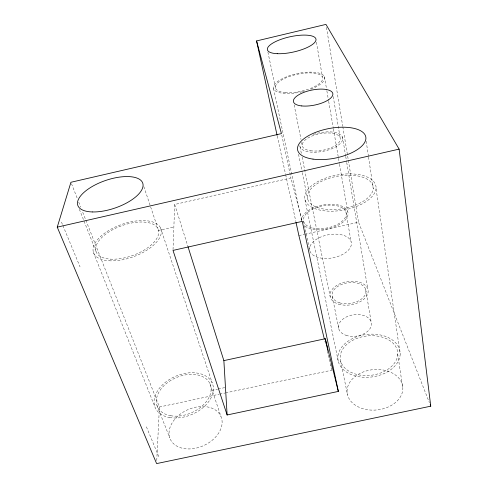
<?xml version="1.0" encoding="UTF-8"?>
<svg xmlns="http://www.w3.org/2000/svg" width="488" height="488" viewBox="0 0 488 488"><rect width="100%" height="100%" fill="white"/><g stroke="black" fill="none" stroke-linecap="round" stroke-linejoin="round"><path stroke-width="0.37" stroke-dasharray="2.44 1.83" d="M173.033 249.649L174.698 204.466L290.921 177.98L302.292 221.369M156.764 460.58L159.417 407.01L82.381 211.341M158.002 230.574L173.838 226.993M298.888 235.57L304.048 234.417M304.78 234.252L358.552 222.223L429.361 402.649M211.707 390.4L217.489 389.168M218.215 389.009L224.724 387.618M159.417 407.01L218.929 394.304M219.673 394.145L224.883 393.035M225.627 392.877L331.999 370.166M61.476 222.101L62.635 224.901M62.928 225.602L80.05 266.881M146.406 426.823L159.216 457.695M93.373 252.308L154.739 406.437M79.373 209.321L95.996 251.351M156.977 405.516L169.769 437.852M71.492 183.689L77.354 198.579M78.751 202.124L80.703 207.089M143.844 186.629L157.972 228.732M209.999 383.818L220.942 416.423A27.767 19.618 -24.4 0 1 189.698 448.936A27.767 19.618 -24.4 0 1 176.095 417.795A27.767 19.618 -24.4 0 1 220.942 416.423M160.509 227.804L212.176 382.921M174.698 204.466L187.734 245.867M324.904 341.325L325.453 343.546M327.271 350.939L331.822 369.428L331.376 367.244M277.245 136.024L285.48 173.911M285.645 174.655L295.82 221.454M281.753 135.078L290.921 177.98M330.907 365.048L331.218 366.512M273.548 88.523L301.852 221.766A23.515 12.212 -10.8 0 1 331.132 204.167A23.515 12.212 -10.8 0 1 342.899 222.241A23.515 12.212 -10.8 0 1 304.305 225.529M267.918 52.131L275.5 88.066M303.609 221.369L309.77 250.6A21.173 11.736 -10.5 0 1 337.934 234.252A21.173 11.736 -10.5 0 1 343.985 253.656A21.173 11.736 -10.5 0 1 309.953 251.186M304.982 199.763L338.3 361.504M298.528 154.257L302.127 171.922M302.273 172.654L307.672 199.153M340.63 361.004L347.541 394.92M300.004 146.699L301.352 153.397M302.103 157.118L330.26 297.033M294.136 104.926L301.035 139.531M301.621 142.478L302.353 146.162M332.34 296.582L338.751 328.753M316.383 42.175L322.446 77.049M345.894 211.877L351.031 241.426M324.41 76.592L326.734 90.079M326.862 90.829L328.546 100.571M328.674 101.321L333.322 128.295M333.45 129.046L338.361 157.52M338.489 158.271L339.392 163.517M339.526 164.267L347.663 211.481M333.225 96.587L340.105 137.476M365.658 289.293L371.118 321.751M342.472 136.933L345.602 155.733M345.724 156.483L346.602 161.748M346.724 162.504L367.745 288.835M326.454 27.407L342.692 125.947M342.814 126.697L358.552 222.223M366.195 141.264L368.428 156.337M368.544 157.093L373.235 188.752A33.355 16.446 -10.2 0 1 322.537 208.846A33.355 16.446 -10.2 0 1 325.154 179.7A33.355 16.446 -10.2 0 1 373.235 188.752M397.738 354.087A28.902 19.764 -7.1 0 1 354.123 373.607A28.902 19.764 -7.1 0 1 355.02 339.184A28.902 19.764 -7.1 0 1 397.738 354.087L402.862 388.649A27.975 20.234 -6 0 1 360.717 407.956A27.975 20.234 -6 0 1 361.309 372.789A27.975 20.234 -6 0 1 402.862 388.649M376.041 188.496A36.142 17.818 -10.2 0 1 321.202 210.34A36.142 17.818 -10.2 0 1 323.843 178.779A36.142 17.818 -10.2 0 1 376.041 188.496L400.19 354.007A31.311 21.417 -7.1 0 1 353.001 375.241A31.311 21.417 -7.1 0 1 353.83 337.952A31.311 21.417 -7.1 0 1 400.19 354.007M313.308 134.426A21.844 9.443 -11.2 0 1 342.247 136.494A21.844 9.443 -11.2 0 1 323.135 151.317A21.844 9.443 -11.2 0 1 299.864 144.851M302.383 91.744A26.169 9.425 -12.1 0 1 274.524 84.589A26.169 9.425 -12.1 0 1 315.974 72.468A26.169 9.425 -12.1 0 1 309.746 89.591M304.427 91.238A26.169 9.425 -12.1 0 1 303.06 91.579M338.702 304.17A19.239 11.749 -9.2 0 0 368.141 291.891A19.239 11.749 -9.2 0 0 340.404 283.51A19.239 11.749 -9.2 0 0 338.702 304.17M109.092 260.793A35.764 17.196 -19.6 0 0 161.357 232.239A35.764 17.196 -19.6 0 0 111.148 229.104A35.764 17.196 -19.6 0 0 109.092 260.793M169.617 417.557A31.055 20.746 -23.2 0 0 213.402 388.228A31.055 20.746 -23.2 0 0 168.146 380.311A31.055 20.746 -23.2 0 0 169.617 417.557M285.151 92.543A24.15 8.699 -12.1 0 0 322.617 79.343A24.15 8.699 -12.1 0 0 289.408 76.482A24.15 8.699 -12.1 0 0 285.151 92.543M110.404 259.128A33.013 15.866 -19.6 0 0 158.728 232.831A33.013 15.866 -19.6 0 0 112.478 229.836A33.013 15.866 -19.6 0 0 110.404 259.128M312.735 227.994A21.704 11.273 -10.8 0 0 346.199 214.824A21.704 11.273 -10.8 0 0 315.577 207.876A21.704 11.273 -10.8 0 0 312.735 227.994M170.629 415.721A28.664 19.148 -23.2 0 0 211.109 388.722A28.664 19.148 -23.2 0 0 169.403 381.311A28.664 19.148 -23.2 0 0 170.629 415.721M346.077 335.341A16.61 10.773 -8.5 0 0 371.478 324.55A16.61 10.773 -8.5 0 0 347.432 316.468A16.61 10.773 -8.5 0 0 346.077 335.341M310.399 150.737A19.416 8.394 -11.2 0 0 340.35 139.672A19.416 8.394 -11.2 0 0 313.15 135.591A19.416 8.394 -11.2 0 0 310.399 150.737M339.8 302.883A17.098 10.443 -9.2 0 0 366 292.007A17.098 10.443 -9.2 0 0 341.38 284.522A17.098 10.443 -9.2 0 0 339.8 302.883"/><path stroke-width="0.73" d="M57.248 227.14L70.937 182.274L281.436 133.602L256.566 40.937L325.96 24.4L399.123 149.127L430.751 406.187L156.618 463.6L57.248 227.14L399.123 149.127M227.121 414.977L223.864 360.62L325.282 338.733L338.337 391.413L227.121 414.977L173.008 250.405L302.292 221.369L338.337 391.413M430.196 404.772L430.751 406.187M187.959 246.593L223.864 360.62M324.361 339.105L298.888 235.57L295.984 222.199M256.566 40.937L277.08 135.28M325.282 338.733L327.784 350.427M277.239 53.686A24.851 7.814 -12.4 0 0 315.864 40.535A24.851 7.814 -12.4 0 0 281.942 39.016A24.851 7.814 -12.4 0 0 277.239 53.686M313.022 159.112A34.703 15.104 -10.8 0 0 365.86 139.001A34.703 15.104 -10.8 0 0 316.23 132.114A34.703 15.104 -10.8 0 0 313.022 159.112M92.269 211.944A34.325 14.561 -18.9 0 0 143.033 186.129A34.325 14.561 -18.9 0 0 95.508 184.72A34.325 14.561 -18.9 0 0 92.269 211.944M301.743 105.933A20.1 7.631 -11.6 0 0 332.804 94.867A20.1 7.631 -11.6 0 0 304.884 91.982A20.1 7.631 -11.6 0 0 301.743 105.933"/></g></svg>
